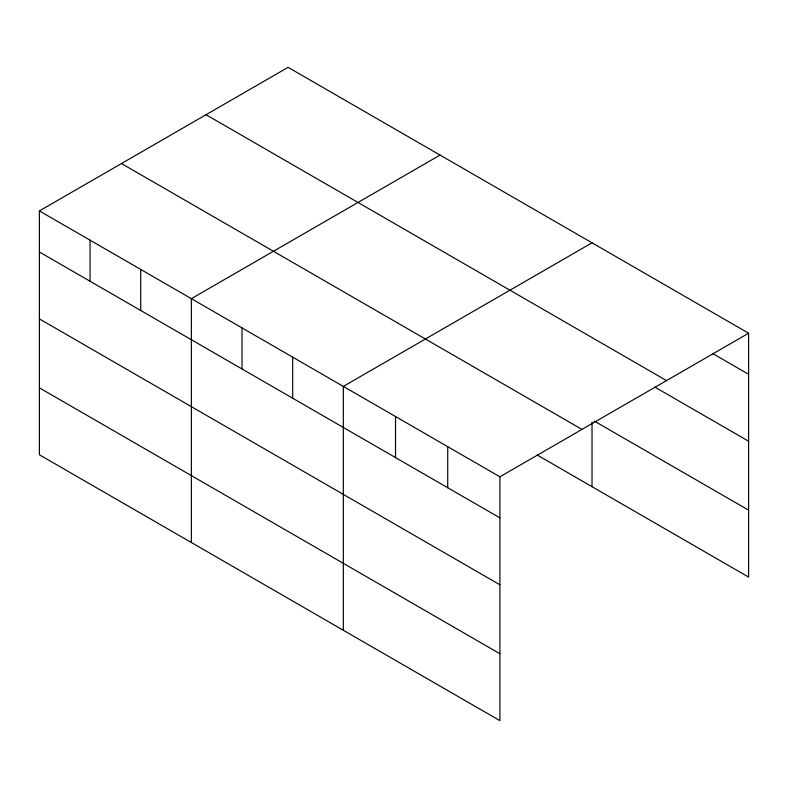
<?xml version="1.0" encoding="UTF-8"?>
<svg xmlns="http://www.w3.org/2000/svg" width="788" height="788" viewBox="0 0 788 788"><rect width="100%" height="100%" fill="white"/><g stroke="black" fill="none" stroke-linecap="round" stroke-linejoin="round"><path stroke-width="1.18" d="M499.907 584.785L499.907 476.799L39.4 210.928L39.4 454.784L499.907 720.656L499.907 584.785L39.4 318.913M537.15 455.001L748.6 577.072L748.6 333.216L288.093 67.344L39.4 210.928M440.059 155.078L191.366 298.662L191.366 542.518M592.024 242.822L343.332 386.396L343.332 630.262M499.907 476.799L748.6 333.216M712.382 353.379L748.6 374.29M206.023 114.723L666.53 380.594M654.867 387.095L748.6 441.211M594.162 420.989L748.6 510.151M121.47 163.54L581.977 429.411M39.4 251.993L499.907 517.864M39.4 387.863L499.907 653.735M592.024 422.191L592.024 486.679M447.722 446.668L447.722 487.733M395.527 416.527L395.527 457.601M292.683 357.151L292.683 398.226M242.024 327.906L242.024 368.981M140.707 269.417L140.707 310.482M90.059 240.173L90.059 281.237"/></g></svg>
